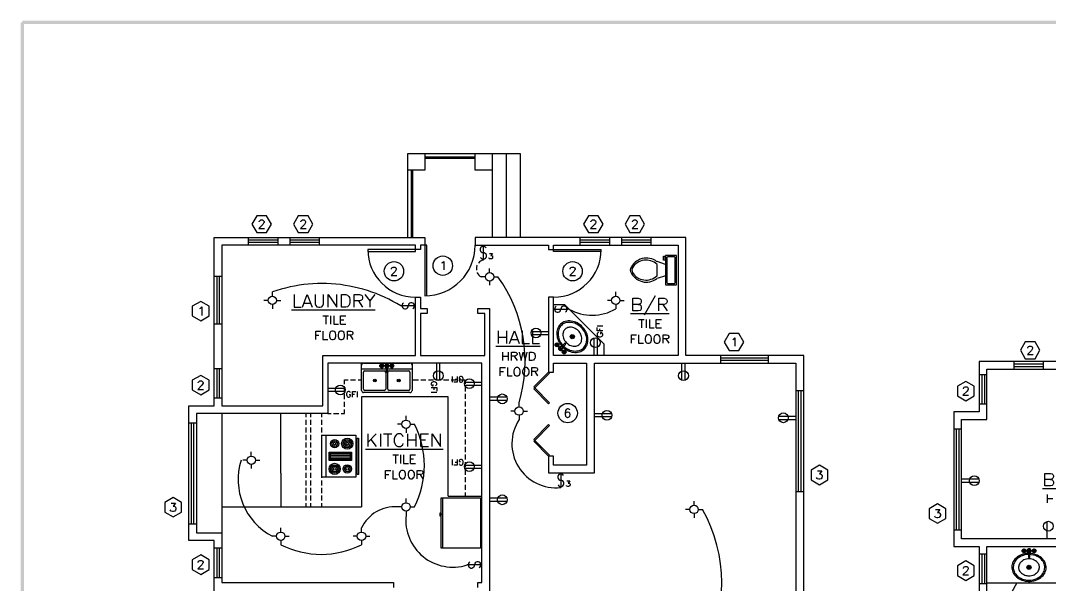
# Paper-space layout 'D-size Plot' of a CAD drawing. Extents: x 0 to 34.1, y 0 to 23.
# Drawn here: x -0.03 to 15.24, y 14.65 to 23.03 of the extents above; entities that cross this region are included whole.
import ezdxf
from ezdxf.xclip import XClip

# ---------------------------------------------------------------- set-up
doc = ezdxf.new("R2010")
doc.units = 0
doc.header["$XCLIPFRAME"] = 0
for name, color, linetype in [('Appliances', 7, 'Continuous'), ('Cabinetry', 7, 'Continuous'), ('DB - Windows', 7, 'Continuous'), ('Deck', 7, 'Continuous'), ('Doors', 7, 'Continuous'), ('Lighting', 7, 'Continuous'), ('Power', 7, 'Continuous'), ('Text', 7, 'Continuous'), ('Walls', 7, 'Continuous')]:
    doc.layers.add(name, color=color, linetype=linetype)

# ---------------------------------------------------------------- blocks, each defined once
blk = doc.blocks.new('Viewport1')
at = {"color": 18, "linetype": 'Continuous', "lineweight": 25, "true_color": 0x000000}
blk.add_line((6.82, 14.676), (6.82, 14.676), dxfattribs=at)
at = {"layer": 'Appliances', "color": 3, "linetype": 'Continuous', "lineweight": 25, "true_color": 0x00ff00}
for p, q in [((9.544, 19.402), (9.419, 19.444)), ((9.419, 19.235), (9.419, 19.402)), ((9.513, 19.464), (9.513, 19.527)), ((9.544, 19.464), (9.513, 19.464)), ((9.565, 19.495), (9.565, 19.141)), ((9.669, 19.516), (9.585, 19.516)), ((9.69, 19.141), (9.69, 19.495)), ((9.544, 19.235), (9.419, 19.194)), ((9.585, 19.12), (9.669, 19.12)), ((8.177, 18.314), (8.148, 18.344)), ((8.148, 18.314), (8.177, 18.344)), ((7.925, 18.214), (7.92, 18.218)), ((7.925, 18.204), (7.92, 18.199)), ((7.928, 18.218), (7.925, 18.222)), ((7.928, 18.2), (7.925, 18.196)), ((7.939, 18.218), (7.943, 18.222)), ((7.939, 18.2), (7.943, 18.196)), ((7.942, 18.214), (7.946, 18.218)), ((7.942, 18.204), (7.946, 18.199)), ((8.045, 18.229), (7.992, 18.175)), ((8.007, 18.161), (8.06, 18.214)), ((8.031, 18.108), (8.027, 18.111)), ((8.031, 18.097), (8.027, 18.093)), ((8.035, 18.111), (8.031, 18.115)), ((8.035, 18.094), (8.031, 18.089)), ((8.045, 18.111), (8.05, 18.115)), ((8.045, 18.094), (8.05, 18.089)), ((8.05, 18.108), (8.053, 18.111)), ((8.05, 18.097), (8.053, 18.093)), ((5.033, 17.531), (5.033, 17.906)), ((5.065, 17.937), (5.752, 17.937)), ((5.323, 17.899), (5.317, 17.899)), ((5.323, 17.893), (5.317, 17.893)), ((5.33, 17.905), (5.33, 17.911)), ((5.33, 17.885), (5.33, 17.88)), ((5.335, 17.905), (5.335, 17.911)), ((5.335, 17.885), (5.335, 17.88)), ((5.343, 17.899), (5.349, 17.899)), ((5.343, 17.893), (5.349, 17.893)), ((5.398, 17.878), (5.398, 17.802)), ((5.419, 17.802), (5.419, 17.878)), ((5.474, 17.899), (5.468, 17.899)), ((5.474, 17.893), (5.468, 17.893)), ((5.481, 17.905), (5.481, 17.911)), ((5.481, 17.885), (5.481, 17.88)), ((5.486, 17.905), (5.486, 17.911)), ((5.486, 17.885), (5.486, 17.88)), ((5.494, 17.899), (5.5, 17.899)), ((5.494, 17.893), (5.5, 17.893)), ((5.784, 17.906), (5.784, 17.531)), ((5.033, 17.854), (5.784, 17.854)), ((5.065, 17.552), (5.065, 17.802)), ((5.085, 17.823), (5.372, 17.823)), ((5.393, 17.802), (5.393, 17.552)), ((5.424, 17.552), (5.424, 17.802)), ((5.445, 17.823), (5.731, 17.823)), ((5.752, 17.802), (5.752, 17.552)), ((5.752, 17.499), (5.065, 17.499)), ((5.372, 17.531), (5.085, 17.531)), ((5.731, 17.531), (5.445, 17.531)), ((4.51, 16.24), (4.51, 16.865)), ((4.947, 16.74), (4.968, 16.74)), ((4.968, 16.699), (4.947, 16.699)), ((4.572, 16.49), (4.572, 16.615)), ((4.864, 16.594), (4.572, 16.594)), ((4.572, 16.574), (4.864, 16.574)), ((4.864, 16.553), (4.572, 16.553)), ((4.572, 16.532), (4.864, 16.532)), ((4.864, 16.511), (4.572, 16.511)), ((4.864, 16.615), (4.864, 16.49)), ((4.968, 16.407), (4.947, 16.407)), ((4.947, 16.365), (4.968, 16.365)), ((6.237, 15.937), (6.237, 15.187)), ((6.237, 15.687), (6.195, 15.687))]:
    blk.add_line(p, q, dxfattribs=at)
for points in [[(9.513, 19.527), (9.534, 19.527), (9.534, 19.485), (9.544, 19.485)], [(9.544, 19.099), (9.71, 19.099), (9.71, 19.537), (9.544, 19.537), (9.544, 19.099)], [(8.057, 18.554), (8.038, 18.548), (8.02, 18.539), (8.004, 18.528), (7.988, 18.514)], [(8.061, 18.534), (8.045, 18.528), (8.028, 18.519), (8.013, 18.509), (7.999, 18.497)], [(8.223, 18.516), (8.197, 18.528), (8.17, 18.536), (8.143, 18.541)], [(8.235, 18.534), (8.214, 18.544), (8.192, 18.551), (8.17, 18.557), (8.147, 18.561)], [(8.3, 18.462), (8.276, 18.483), (8.251, 18.502), (8.225, 18.518)], [(8.314, 18.471), (8.296, 18.489), (8.276, 18.505), (8.255, 18.52), (8.234, 18.533)], [(7.932, 18.359), (7.935, 18.337), (7.939, 18.314), (7.945, 18.292), (7.955, 18.27)], [(7.95, 18.354), (7.955, 18.326), (7.962, 18.299), (7.973, 18.273)], [(8.023, 18.345), (8.025, 18.327), (8.03, 18.309), (8.038, 18.292)], [(8.095, 18.464), (8.08, 18.458), (8.067, 18.449), (8.055, 18.439)], [(8.252, 18.417), (8.237, 18.43), (8.22, 18.443), (8.203, 18.453), (8.186, 18.46), (8.168, 18.465), (8.15, 18.469)], [(8.301, 18.313), (8.299, 18.331), (8.294, 18.349), (8.286, 18.366)], [(8.375, 18.304), (8.37, 18.332), (8.363, 18.359), (8.352, 18.385)], [(8.393, 18.299), (8.39, 18.321), (8.386, 18.344), (8.38, 18.366), (8.37, 18.388)], [(7.954, 18.27), (7.965, 18.248), (7.979, 18.226), (7.994, 18.206), (8.01, 18.187), (8.028, 18.169), (8.048, 18.153), (8.069, 18.138), (8.09, 18.125)], [(7.972, 18.273), (7.987, 18.245), (8.005, 18.219), (8.025, 18.196), (8.049, 18.175), (8.074, 18.156), (8.1, 18.14)], [(8.038, 18.291), (8.047, 18.274), (8.059, 18.257), (8.073, 18.241), (8.088, 18.228), (8.105, 18.215), (8.122, 18.205), (8.139, 18.198), (8.157, 18.193), (8.175, 18.189)], [(8.23, 18.194), (8.245, 18.2), (8.258, 18.209), (8.27, 18.219)], [(8.296, 18.259), (8.3, 18.277), (8.303, 18.295), (8.302, 18.313)], [(8.365, 18.223), (8.37, 18.242), (8.374, 18.263), (8.375, 18.284), (8.375, 18.304)], [(8.38, 18.209), (8.387, 18.231), (8.391, 18.253), (8.394, 18.275), (8.393, 18.298)], [(8.09, 18.124), (8.111, 18.114), (8.133, 18.107), (8.155, 18.101), (8.178, 18.097)], [(8.101, 18.142), (8.127, 18.13), (8.154, 18.122), (8.181, 18.117)], [(8.264, 18.124), (8.28, 18.13), (8.297, 18.139), (8.312, 18.149), (8.326, 18.161)], [(8.267, 18.104), (8.286, 18.11), (8.304, 18.119), (8.32, 18.13), (8.336, 18.144)], [(4.947, 16.24), (4.447, 16.24), (4.447, 16.865), (4.947, 16.865), (4.947, 16.24)], [(4.989, 16.282), (4.968, 16.282), (4.968, 16.824), (4.989, 16.824), (4.989, 16.282)], [(4.885, 16.49), (4.551, 16.49), (4.551, 16.615), (4.885, 16.615), (4.885, 16.49)], [(6.216, 15.937), (6.8, 15.937), (6.8, 15.187), (6.216, 15.187), (6.216, 15.937)], [(6.216, 15.708), (6.195, 15.708), (6.195, 15.666), (6.216, 15.666)]]:
    blk.add_lwpolyline(points, dxfattribs=at)
for centre, radius in [((8.162, 18.329), 0.0308), ((8.162, 18.329), 0.0208), ((7.934, 18.209), 0.0283), ((7.919, 18.224), 0.005), ((7.919, 18.194), 0.005), ((7.934, 18.209), 0.01), ((7.948, 18.224), 0.005), ((7.948, 18.194), 0.005), ((7.987, 18.155), 0.01), ((8.04, 18.102), 0.0283), ((8.025, 18.117), 0.005), ((8.025, 18.088), 0.005), ((8.04, 18.102), 0.01), ((8.055, 18.117), 0.005), ((8.055, 18.088), 0.005), ((5.333, 17.895), 0.0283), ((5.312, 17.895), 0.005), ((5.333, 17.895), 0.01), ((5.333, 17.916), 0.005), ((5.333, 17.874), 0.005), ((5.354, 17.895), 0.005), ((5.409, 17.895), 0.01), ((5.484, 17.895), 0.0283), ((5.463, 17.895), 0.005), ((5.484, 17.895), 0.01), ((5.484, 17.916), 0.005), ((5.484, 17.874), 0.005), ((5.505, 17.895), 0.005), ((5.231, 17.677), 0.0208), ((5.231, 17.677), 0.01), ((5.585, 17.677), 0.0208), ((5.585, 17.677), 0.01), ((4.635, 16.74), 0.0625), ((4.822, 16.74), 0.0833), ((4.822, 16.74), 0.0625), ((4.635, 16.74), 0.0417), ((4.635, 16.74), 0.0208), ((4.822, 16.74), 0.0417), ((4.822, 16.74), 0.0208), ((4.635, 16.365), 0.0833), ((4.635, 16.365), 0.0625), ((4.635, 16.365), 0.0417), ((4.635, 16.365), 0.0208), ((4.822, 16.365), 0.0625), ((4.822, 16.365), 0.0417), ((4.822, 16.365), 0.0208)]:
    blk.add_circle(centre, radius, dxfattribs=at)
for centre, radius, start, end in [((9.261, 19.245), 0.253, 51.4709, 157.9724), ((9.256, 19.231), 0.236, 46.3678, 148.9471), ((9.583, 19.498), 0.0183, 81.8701, 188.1299), ((9.671, 19.498), 0.0183, 351.8756, 98.1299), ((9.106, 19.319), 0.0833, 164.8608, 195.1392), ((9.261, 19.392), 0.253, 202.0276, 308.5291), ((9.13, 19.319), 0.0833, 155.7312, 204.2688), ((9.256, 19.406), 0.236, 211.0529, 313.6322), ((9.583, 19.139), 0.0183, 171.8701, 278.1299), ((9.671, 19.139), 0.0183, 261.8701, 8.1299), ((8.105, 18.389), 0.172, 133.1543, 159.9884), ((8.107, 18.386), 0.155, 134.1925, 161.2518), ((8.118, 18.346), 0.217, 82.4634, 106.3202), ((8.12, 18.344), 0.198, 83.2269, 107.1332), ((8.148, 18.374), 0.217, 159.9939, 183.8507), ((8.148, 18.372), 0.198, 161.2573, 185.1636), ((8.153, 18.357), 0.131, 161.3452, 185.235), ((8.126, 18.366), 0.103, 134.3573, 161.3397), ((8.135, 18.339), 0.131, 83.4906, 107.3749), ((8.117, 18.284), 0.189, 25.7355, 44.3573), ((8.092, 18.26), 0.289, 25.6256, 44.1925), ((8.088, 18.259), 0.31, 24.4226, 43.1543), ((7.934, 18.209), 0.0208, 151.2378, 208.9105), ((7.934, 18.209), 0.0208, 60.238, 119.2072), ((7.934, 18.209), 0.0208, 241.1224, 299.0863), ((7.934, 18.209), 0.0208, 331.441, 29.0808), ((7.987, 18.155), 0.0308, 64.649, 25.3619), ((7.987, 18.155), 0.0208, 75.3442, 14.7546), ((8.053, 18.222), 0.01, 315, 135), ((8.19, 18.319), 0.131, 263.4906, 287.3749), ((8.199, 18.292), 0.103, 314.3573, 341.3397), ((8.218, 18.272), 0.155, 314.1925, 341.2518), ((8.219, 18.269), 0.172, 313.1543, 339.9884), ((8.04, 18.102), 0.0208, 151.4465, 209.0863), ((8.04, 18.102), 0.0208, 61.1224, 119.0863), ((8.04, 18.102), 0.0208, 240.238, 299.2072), ((8.04, 18.102), 0.0208, 331.2323, 28.905), ((8.206, 18.312), 0.217, 262.4634, 286.3202), ((8.205, 18.314), 0.198, 263.2269, 287.1332), ((5.065, 17.906), 0.0308, 90, 180), ((5.333, 17.895), 0.0208, 105.238, 164.2072), ((5.333, 17.895), 0.0208, 196.2323, 253.905), ((5.333, 17.895), 0.0208, 16.4465, 74.0863), ((5.333, 17.895), 0.0208, 286.1224, 344.0863), ((5.409, 17.895), 0.0308, 289.649, 250.3619), ((5.409, 17.895), 0.0208, 300.3442, 239.7546), ((5.484, 17.895), 0.0208, 106.1224, 164.0863), ((5.484, 17.895), 0.0208, 196.441, 254.0808), ((5.484, 17.895), 0.0208, 16.2378, 73.9105), ((5.484, 17.895), 0.0208, 285.238, 344.2072), ((5.752, 17.906), 0.0308, 0.0055, 90), ((5.085, 17.802), 0.0208, 90, 180), ((5.372, 17.802), 0.0208, 0.0055, 90), ((5.409, 17.802), 0.01, 180, 0), ((5.445, 17.802), 0.0208, 90, 180), ((5.731, 17.802), 0.0208, 0.0055, 90), ((5.065, 17.531), 0.0308, 180, 270), ((5.085, 17.552), 0.0208, 180, 270), ((5.372, 17.552), 0.0208, 270, 0), ((5.445, 17.552), 0.0208, 180, 270), ((5.731, 17.552), 0.0208, 270, 0), ((5.752, 17.531), 0.0308, 270, 0)]:
    blk.add_arc(centre, radius, start, end, dxfattribs=at)
at = {"layer": 'Cabinetry', "color": 93, "linetype": 'Continuous', "lineweight": 25, "true_color": 0x5cb85c}
for p, q in [((5.033, 17.887), (5.033, 17.937)), ((5.784, 17.937), (5.784, 17.887)), ((5.033, 17.774), (5.033, 17.849)), ((5.784, 17.849), (5.784, 17.774)), ((4.783, 17.512), (4.783, 17.587)), ((4.87, 17.687), (4.945, 17.687)), ((5.915, 17.687), (5.99, 17.687)), ((6.027, 17.687), (6.102, 17.687)), ((6.14, 17.687), (6.215, 17.687)), ((6.252, 17.687), (6.327, 17.687)), ((6.365, 17.687), (6.44, 17.687)), ((6.57, 17.591), (6.57, 17.516)), ((4.783, 17.399), (4.783, 17.474)), ((6.57, 17.479), (6.57, 17.404)), ((4.783, 17.287), (4.783, 17.362)), ((6.57, 17.366), (6.57, 17.291)), ((2.96, 17.187), (2.96, 15.416)), ((3.835, 16.301), (3.835, 17.187)), ((4.21, 17.132), (4.21, 17.187)), ((4.283, 17.132), (4.283, 17.187)), ((4.447, 17.132), (4.447, 17.187)), ((4.533, 17.187), (4.583, 17.187)), ((4.62, 17.187), (4.695, 17.187)), ((6.57, 17.254), (6.57, 17.179)), ((6.57, 17.141), (6.57, 17.066)), ((4.21, 17.019), (4.21, 17.094)), ((4.21, 16.907), (4.21, 16.982)), ((4.283, 17.019), (4.283, 17.094)), ((4.283, 16.907), (4.283, 16.982)), ((4.447, 17.019), (4.447, 17.094)), ((4.447, 16.907), (4.447, 16.982)), ((6.57, 17.029), (6.57, 16.954)), ((4.21, 16.794), (4.21, 16.869)), ((4.283, 16.794), (4.283, 16.869)), ((4.447, 16.794), (4.447, 16.869)), ((6.57, 16.916), (6.57, 16.841)), ((6.57, 16.804), (6.57, 16.729)), ((4.21, 16.682), (4.21, 16.757)), ((4.21, 16.569), (4.21, 16.644)), ((4.283, 16.682), (4.283, 16.757)), ((4.283, 16.569), (4.283, 16.644)), ((4.447, 16.682), (4.447, 16.757)), ((4.447, 16.569), (4.447, 16.644)), ((6.57, 16.691), (6.57, 16.616)), ((4.21, 16.457), (4.21, 16.532)), ((4.283, 16.457), (4.283, 16.532)), ((4.447, 16.457), (4.447, 16.532)), ((6.57, 16.579), (6.57, 16.504)), ((4.21, 16.344), (4.21, 16.419)), ((4.283, 16.344), (4.283, 16.419)), ((4.447, 16.344), (4.447, 16.419)), ((6.57, 16.466), (6.57, 16.391)), ((6.57, 16.354), (6.57, 16.279)), ((3.835, 16.301), (3.835, 15.801)), ((4.21, 16.232), (4.21, 16.307)), ((4.21, 16.119), (4.21, 16.194)), ((4.283, 16.232), (4.283, 16.307)), ((4.283, 16.119), (4.283, 16.194)), ((4.447, 16.232), (4.447, 16.307)), ((4.447, 16.119), (4.447, 16.194)), ((6.57, 16.241), (6.57, 16.166)), ((4.21, 16.007), (4.21, 16.082)), ((4.283, 16.007), (4.283, 16.082)), ((4.447, 16.007), (4.447, 16.082)), ((6.32, 15.958), (6.32, 16.145)), ((6.57, 16.129), (6.57, 16.054)), ((4.21, 15.894), (4.21, 15.969)), ((4.283, 15.894), (4.283, 15.969)), ((4.447, 15.894), (4.447, 15.969)), ((6.32, 15.958), (6.82, 15.958)), ((6.57, 16.016), (6.57, 15.958)), ((4.21, 15.801), (4.21, 15.857)), ((4.21, 15.801), (4.283, 15.801)), ((4.283, 15.801), (4.283, 15.857)), ((4.283, 15.801), (5.033, 15.801)), ((4.447, 15.801), (4.447, 15.857))]:
    blk.add_line(p, q, dxfattribs=at)
for points in [[(8.633, 18.051), (8.633, 18.218), (8.05, 18.801), (7.883, 18.801)], [(4.983, 17.687), (5.033, 17.687), (5.033, 17.737)], [(5.784, 17.737), (5.784, 17.687), (5.877, 17.687)], [(4.783, 17.624), (4.783, 17.687), (4.833, 17.687)], [(6.477, 17.687), (6.57, 17.687), (6.57, 17.629)], [(6.32, 15.958), (6.32, 17.437), (5.033, 17.437), (5.033, 15.801)], [(4.733, 17.187), (4.783, 17.187), (4.783, 17.249)], [(2.96, 15.801), (3.835, 15.801), (4.21, 15.801)]]:
    blk.add_lwpolyline(points, dxfattribs=at)
at = {"layer": 'DB - Windows', "color": 5, "linetype": 'Continuous', "lineweight": 25, "true_color": 0x0000ff}
for p, q in [((3.358, 19.687), (3.358, 19.801)), ((3.795, 19.762), (3.358, 19.762)), ((3.795, 19.726), (3.358, 19.726)), ((3.795, 19.687), (3.795, 19.801)), ((3.974, 19.687), (3.974, 19.801)), ((4.411, 19.762), (3.974, 19.762)), ((4.411, 19.726), (3.974, 19.726)), ((4.411, 19.687), (4.411, 19.801)), ((8.28, 19.687), (8.28, 19.801)), ((8.718, 19.762), (8.28, 19.762)), ((8.718, 19.726), (8.28, 19.726)), ((8.718, 19.687), (8.718, 19.801)), ((8.896, 19.687), (8.896, 19.801)), ((9.334, 19.762), (8.896, 19.762)), ((9.334, 19.726), (8.896, 19.726)), ((9.334, 19.687), (9.334, 19.801)), ((2.96, 19.224), (2.845, 19.224)), ((2.885, 19.224), (2.885, 18.515)), ((2.921, 19.224), (2.921, 18.515)), ((2.96, 18.515), (2.845, 18.515)), ((10.367, 17.937), (10.367, 18.051)), ((11.075, 17.937), (11.075, 18.051)), ((11.075, 18.012), (10.367, 18.012)), ((11.075, 17.976), (10.367, 17.976)), ((2.96, 17.854), (2.845, 17.854)), ((2.885, 17.854), (2.885, 17.416)), ((2.921, 17.854), (2.921, 17.416)), ((2.96, 17.416), (2.845, 17.416)), ((11.481, 17.532), (11.596, 17.532)), ((11.52, 16.032), (11.52, 17.532)), ((11.557, 16.032), (11.557, 17.532)), ((2.47, 17.051), (2.585, 17.051)), ((2.51, 15.551), (2.51, 17.051)), ((2.546, 15.551), (2.546, 17.051)), ((11.481, 16.032), (11.596, 16.032)), ((2.47, 15.551), (2.585, 15.551)), ((2.96, 15.187), (2.845, 15.187)), ((2.885, 15.187), (2.885, 14.749)), ((2.921, 15.187), (2.921, 14.749)), ((2.96, 14.749), (2.845, 14.749))]:
    blk.add_line(p, q, dxfattribs=at)
for points in [[(3.624, 19.875), (3.696, 20), (3.624, 20.125), (3.48, 20.125), (3.407, 20), (3.48, 19.875), (3.624, 19.875)], [(4.24, 19.875), (4.312, 20), (4.24, 20.125), (4.095, 20.125), (4.024, 20), (4.095, 19.875), (4.24, 19.875)], [(8.546, 19.875), (8.619, 20), (8.546, 20.125), (8.402, 20.125), (8.33, 20), (8.402, 19.875), (8.546, 19.875)], [(9.162, 19.875), (9.235, 20), (9.162, 20.125), (9.018, 20.125), (8.946, 20), (9.018, 19.875), (9.162, 19.875)], [(2.772, 18.781), (2.647, 18.853), (2.522, 18.781), (2.522, 18.637), (2.647, 18.564), (2.772, 18.637), (2.772, 18.781)], [(10.633, 18.125), (10.705, 18.25), (10.633, 18.375), (10.489, 18.375), (10.416, 18.25), (10.489, 18.125), (10.633, 18.125)], [(2.772, 17.682), (2.647, 17.754), (2.522, 17.682), (2.522, 17.538), (2.647, 17.465), (2.772, 17.538), (2.772, 17.682)], [(11.705, 16.204), (11.83, 16.131), (11.955, 16.204), (11.955, 16.348), (11.83, 16.42), (11.705, 16.348), (11.705, 16.204)], [(2.113, 15.723), (2.238, 15.651), (2.363, 15.723), (2.363, 15.867), (2.238, 15.939), (2.113, 15.867), (2.113, 15.723)], [(2.772, 15.015), (2.647, 15.088), (2.522, 15.015), (2.522, 14.871), (2.647, 14.799), (2.772, 14.871), (2.772, 15.015)]]:
    blk.add_lwpolyline(points, dxfattribs=at)
at = {"layer": 'DB - Windows', "color": 18, "linetype": 'Continuous', "lineweight": 25, "true_color": 0x000000}
for points in [[(3.516, 20.033), (3.516, 20.039), (3.522, 20.051), (3.528, 20.057), (3.54, 20.063), (3.564, 20.063), (3.575, 20.057), (3.581, 20.051), (3.587, 20.039), (3.587, 20.027), (3.581, 20.015), (3.57, 19.997), (3.51, 19.938), (3.593, 19.938)], [(4.132, 20.033), (4.132, 20.039), (4.138, 20.051), (4.144, 20.057), (4.156, 20.063), (4.18, 20.063), (4.192, 20.057), (4.198, 20.051), (4.204, 20.039), (4.204, 20.027), (4.198, 20.015), (4.185, 19.997), (4.126, 19.938), (4.21, 19.938)], [(8.438, 20.033), (8.438, 20.039), (8.445, 20.051), (8.45, 20.057), (8.462, 20.063), (8.486, 20.063), (8.498, 20.057), (8.504, 20.051), (8.51, 20.039), (8.51, 20.027), (8.504, 20.015), (8.492, 19.997), (8.432, 19.938), (8.515, 19.938)], [(9.055, 20.033), (9.055, 20.039), (9.06, 20.051), (9.066, 20.057), (9.079, 20.063), (9.102, 20.063), (9.114, 20.057), (9.12, 20.051), (9.126, 20.039), (9.126, 20.027), (9.12, 20.015), (9.108, 19.997), (9.049, 19.938), (9.132, 19.938)], [(2.632, 18.748), (2.644, 18.754), (2.662, 18.771), (2.662, 18.646)], [(10.546, 18.289), (10.558, 18.295), (10.575, 18.313), (10.575, 18.188)], [(2.611, 17.643), (2.611, 17.649), (2.617, 17.66), (2.623, 17.666), (2.635, 17.672), (2.659, 17.672), (2.67, 17.666), (2.676, 17.66), (2.683, 17.649), (2.683, 17.637), (2.676, 17.624), (2.665, 17.607), (2.605, 17.547), (2.689, 17.547)], [(11.8, 16.338), (11.865, 16.338), (11.83, 16.29), (11.847, 16.29), (11.86, 16.284), (11.865, 16.279), (11.871, 16.261), (11.871, 16.249), (11.865, 16.231), (11.853, 16.219), (11.835, 16.213), (11.818, 16.213), (11.8, 16.219), (11.794, 16.225), (11.788, 16.237)], [(2.208, 15.858), (2.274, 15.858), (2.238, 15.81), (2.256, 15.81), (2.268, 15.804), (2.274, 15.798), (2.28, 15.78), (2.28, 15.769), (2.274, 15.75), (2.262, 15.739), (2.244, 15.733), (2.226, 15.733), (2.208, 15.739), (2.202, 15.744), (2.196, 15.756)], [(2.611, 14.976), (2.611, 14.982), (2.617, 14.994), (2.623, 14.999), (2.635, 15.005), (2.659, 15.005), (2.67, 14.999), (2.676, 14.994), (2.683, 14.982), (2.683, 14.97), (2.676, 14.958), (2.665, 14.94), (2.605, 14.88), (2.689, 14.88)]]:
    blk.add_lwpolyline(points, dxfattribs=at)
at = {"layer": 'Deck', "color": 4, "linetype": 'Continuous', "lineweight": 25, "true_color": 0x00ffff}
for p, q in [((5.721, 19.801), (5.721, 21.051)), ((5.721, 21.051), (7.388, 21.051)), ((5.971, 20.999), (6.721, 20.999)), ((5.971, 20.979), (6.721, 20.979)), ((6.971, 21.051), (6.971, 19.801)), ((7.18, 21.051), (7.18, 19.801)), ((7.388, 21.051), (7.388, 19.801)), ((5.773, 19.801), (5.773, 20.801)), ((5.794, 19.801), (5.794, 20.801))]:
    blk.add_line(p, q, dxfattribs=at)
for points in [[(5.721, 21.051), (5.971, 21.051), (5.971, 20.801), (5.721, 20.801), (5.721, 21.051)], [(6.721, 21.051), (6.971, 21.051), (6.971, 20.801), (6.721, 20.801), (6.721, 21.051)]]:
    blk.add_lwpolyline(points, dxfattribs=at)
at = {"layer": 'Doors', "color": 163, "linetype": 'Continuous', "lineweight": 25, "true_color": 0x5c8ab8}
for points in [[(5.128, 19.593), (5.835, 19.593), (5.835, 19.624), (5.127, 19.624)], [(6.002, 18.938), (6.002, 19.687), (5.971, 19.687), (5.971, 18.937)], [(8.59, 19.593), (7.883, 19.593), (7.883, 19.624), (8.591, 19.624)], [(7.825, 17.789), (7.604, 17.569), (7.589, 17.583), (7.81, 17.804), (7.825, 17.789)], [(7.825, 17.347), (7.81, 17.333), (7.589, 17.554), (7.604, 17.569), (7.825, 17.347)], [(7.825, 17.01), (7.604, 16.789), (7.589, 16.804), (7.81, 17.025), (7.825, 17.01)], [(7.825, 16.569), (7.81, 16.554), (7.589, 16.775), (7.604, 16.789), (7.825, 16.569)]]:
    blk.add_lwpolyline(points, dxfattribs=at)
at = {"layer": 'Doors', "color": 18, "linetype": 'Continuous', "lineweight": 25, "true_color": 0x000000}
for points in [[(6.225, 19.424), (6.237, 19.429), (6.255, 19.447), (6.255, 19.322)], [(5.479, 19.334), (5.479, 19.339), (5.485, 19.351), (5.49, 19.358), (5.503, 19.364), (5.526, 19.364), (5.538, 19.358), (5.545, 19.351), (5.55, 19.339), (5.55, 19.328), (5.545, 19.316), (5.532, 19.298), (5.473, 19.239), (5.556, 19.239)], [(8.13, 19.334), (8.13, 19.339), (8.136, 19.351), (8.142, 19.358), (8.155, 19.364), (8.178, 19.364), (8.19, 19.358), (8.196, 19.351), (8.202, 19.339), (8.202, 19.328), (8.196, 19.316), (8.184, 19.298), (8.125, 19.239), (8.208, 19.239)], [(8.126, 17.239), (8.12, 17.25), (8.102, 17.256), (8.09, 17.256), (8.072, 17.25), (8.06, 17.233), (8.055, 17.203), (8.055, 17.173), (8.06, 17.149), (8.072, 17.138), (8.09, 17.131), (8.096, 17.131), (8.114, 17.138), (8.126, 17.149), (8.132, 17.167), (8.132, 17.173), (8.126, 17.191), (8.114, 17.203), (8.096, 17.209), (8.09, 17.209), (8.072, 17.203), (8.06, 17.191), (8.055, 17.173)]]:
    blk.add_lwpolyline(points, dxfattribs=at)
at = {"layer": 'Doors', "color": 163, "linetype": 'Continuous', "lineweight": 25, "true_color": 0x5c8ab8}
for centre in [(5.515, 19.301), (6.24, 19.384), (8.166, 19.301), (8.093, 17.194)]:
    blk.add_circle(centre, 0.144, dxfattribs=at)
for centre, radius, start, end in [((5.835, 19.624), 0.708, 180, 270), ((5.971, 19.687), 0.75, 270, 0), ((7.883, 19.624), 0.708, 270, 0)]:
    blk.add_arc(centre, radius, start, end, dxfattribs=at)
at = {"layer": 'Lighting', "color": 30, "linetype": 'Continuous', "lineweight": 25, "true_color": 0xff7f00}
for p, q in [((6.841, 19.687), (6.841, 19.468)), ((6.935, 19.28), (6.935, 19.343)), ((6.872, 19.218), (6.81, 19.218)), ((6.935, 19.155), (6.935, 19.093)), ((6.997, 19.218), (7.06, 19.218)), ((3.71, 18.932), (3.71, 18.994)), ((8.807, 18.932), (8.807, 18.994)), ((3.648, 18.869), (3.585, 18.869)), ((3.71, 18.807), (3.71, 18.744)), ((3.773, 18.869), (3.835, 18.869)), ((5.835, 18.787), (5.617, 18.787)), ((8.745, 18.869), (8.682, 18.869)), ((8.807, 18.807), (8.807, 18.744)), ((8.87, 18.869), (8.932, 18.869)), ((7.883, 18.739), (8.101, 18.739)), ((7.372, 17.286), (7.372, 17.349)), ((5.694, 17.09), (5.694, 17.153)), ((7.31, 17.224), (7.247, 17.224)), ((7.372, 17.161), (7.372, 17.099)), ((7.435, 17.224), (7.497, 17.224)), ((5.631, 17.028), (5.569, 17.028)), ((5.694, 16.965), (5.694, 16.903)), ((5.756, 17.028), (5.819, 17.028)), ((3.335, 16.494), (3.273, 16.494)), ((3.398, 16.557), (3.398, 16.619)), ((3.46, 16.494), (3.523, 16.494)), ((3.398, 16.432), (3.398, 16.369)), ((7.991, 16.307), (7.991, 16.088)), ((5.694, 15.864), (5.694, 15.926)), ((9.969, 15.825), (9.969, 15.888)), ((5.631, 15.801), (5.569, 15.801)), ((5.694, 15.739), (5.694, 15.676)), ((5.756, 15.801), (5.819, 15.801)), ((9.906, 15.763), (9.844, 15.763)), ((10.031, 15.763), (10.094, 15.763)), ((9.969, 15.7), (9.969, 15.638)), ((3.835, 15.426), (3.835, 15.489)), ((5.033, 15.426), (5.033, 15.489)), ((3.773, 15.364), (3.71, 15.364)), ((3.835, 15.301), (3.835, 15.239)), ((3.898, 15.364), (3.96, 15.364)), ((4.97, 15.364), (4.908, 15.364)), ((5.033, 15.301), (5.033, 15.239)), ((5.095, 15.364), (5.158, 15.364)), ((6.82, 14.939), (6.601, 14.939))]:
    blk.add_line(p, q, dxfattribs=at)
for points in [[(6.931, 19.567), (6.975, 19.567), (6.951, 19.535), (6.963, 19.535), (6.971, 19.531), (6.975, 19.528), (6.979, 19.515), (6.979, 19.508), (6.975, 19.496), (6.967, 19.488), (6.955, 19.484), (6.943, 19.484), (6.931, 19.488), (6.927, 19.492), (6.924, 19.499)], [(6.841, 19.468), (6.82, 19.461), (6.801, 19.451), (6.784, 19.439), (6.769, 19.423), (6.768, 19.422)], [(6.749, 19.39), (6.746, 19.385), (6.74, 19.364), (6.738, 19.343), (6.739, 19.321), (6.74, 19.317)], [(6.75, 19.281), (6.75, 19.279), (6.761, 19.261), (6.775, 19.244), (6.791, 19.229), (6.81, 19.218)], [(5.616, 18.787), (5.558, 18.822), (5.498, 18.854), (5.437, 18.886), (5.375, 18.915), (5.313, 18.943), (5.25, 18.969), (5.185, 18.993), (5.12, 19.014), (5.055, 19.034), (4.99, 19.051), (4.923, 19.067), (4.855, 19.08), (4.789, 19.092), (4.72, 19.102), (4.653, 19.109), (4.585, 19.114), (4.516, 19.118), (4.448, 19.119), (4.38, 19.118), (4.311, 19.114), (4.243, 19.109), (4.175, 19.102), (4.108, 19.093), (4.04, 19.081), (3.973, 19.068), (3.907, 19.052), (3.84, 19.034), (3.775, 19.015), (3.71, 18.994)], [(8.081, 16.187), (8.125, 16.187), (8.101, 16.155), (8.113, 16.155), (8.121, 16.151), (8.125, 16.147), (8.129, 16.135), (8.129, 16.128), (8.125, 16.115), (8.117, 16.108), (8.105, 16.104), (8.094, 16.104), (8.081, 16.108), (8.078, 16.112), (8.074, 16.119)]]:
    blk.add_lwpolyline(points, dxfattribs=at)
for centre in [(6.935, 19.218), (3.71, 18.869), (8.807, 18.869), (7.372, 17.224), (5.694, 17.028), (3.398, 16.494), (5.694, 15.801), (9.969, 15.763), (3.835, 15.364), (5.033, 15.364)]:
    blk.add_circle(centre, 0.0625, dxfattribs=at)
for centre, radius, start, end in [((6.841, 19.624), 0.0467, 30.0037, 270), ((6.841, 19.53), 0.0467, 209.9982, 90), ((5.317, 17.966), 2.145, 343.2733, 35.7056), ((5.68, 18.787), 0.0467, 119.9982, 0), ((5.773, 18.787), 0.0467, 300.0037, 180), ((8.039, 18.739), 0.0467, 299.9982, 180), ((7.945, 18.739), 0.0467, 120.0037, 0), ((8.455, 19.345), 0.697, 240.5017, 300.3607), ((4.62, 16.414), 1.346, 332.8912, 27.1088), ((7.92, 16.739), 0.655, 146.7993, 276.1743), ((4.154, 16.207), 0.952, 162.4493, 242.265), ((7.991, 16.244), 0.0467, 30.0037, 270), ((7.991, 16.15), 0.0467, 209.9982, 90), ((5.529, 15.254), 0.548, 85.8417, 154.6875), ((8.183, 14.676), 2.198, 330.3644, 29.6356), ((6.389, 15.604), 0.698, 174.1003, 287.6825), ((4.435, 16.424), 1.328, 243.1824, 296.8176), ((6.664, 14.939), 0.0467, 119.9982, 0), ((6.758, 14.939), 0.0467, 300.0037, 180)]:
    blk.add_arc(centre, radius, start, end, dxfattribs=at)
at = {"layer": 'Power', "color": 6, "linetype": 'Continuous', "lineweight": 25, "true_color": 0xff00ff}
for p, q in [((8.53, 18.488), (8.613, 18.488)), ((7.553, 18.407), (7.81, 18.407)), ((7.553, 18.36), (7.81, 18.36)), ((8.569, 18.416), (8.569, 18.448)), ((8.482, 18.308), (8.482, 18.051)), ((8.53, 18.308), (8.53, 18.051)), ((6.149, 17.68), (6.149, 17.937)), ((6.195, 17.68), (6.195, 17.937)), ((9.789, 17.68), (9.789, 17.937)), ((9.836, 17.68), (9.836, 17.937)), ((6.384, 17.656), (6.384, 17.739)), ((4.79, 17.562), (4.533, 17.562)), ((6.109, 17.572), (6.109, 17.54)), ((6.455, 17.695), (6.424, 17.695)), ((6.564, 17.656), (6.82, 17.656)), ((6.564, 17.609), (6.82, 17.609)), ((4.79, 17.515), (4.533, 17.515)), ((4.898, 17.475), (4.93, 17.475)), ((4.97, 17.515), (4.97, 17.432)), ((6.149, 17.501), (6.065, 17.501)), ((7.191, 17.429), (6.935, 17.429)), ((7.191, 17.383), (6.935, 17.383)), ((8.745, 17.184), (8.489, 17.184)), ((8.745, 17.138), (8.489, 17.138)), ((11.225, 17.148), (11.481, 17.148)), ((11.225, 17.101), (11.481, 17.101)), ((6.384, 16.422), (6.384, 16.505)), ((6.455, 16.461), (6.424, 16.461)), ((6.564, 16.422), (6.82, 16.422)), ((6.564, 16.375), (6.82, 16.375)), ((7.191, 15.929), (6.935, 15.929)), ((7.191, 15.883), (6.935, 15.883))]:
    blk.add_line(p, q, dxfattribs=at)
for points in [[(8.613, 18.416), (8.53, 18.416), (8.53, 18.468)], [(8.549, 18.389), (8.541, 18.384), (8.533, 18.376), (8.53, 18.369), (8.53, 18.353), (8.533, 18.344), (8.541, 18.337), (8.549, 18.333), (8.561, 18.329), (8.58, 18.329), (8.593, 18.333), (8.6, 18.337), (8.609, 18.344), (8.613, 18.353), (8.613, 18.369), (8.609, 18.376), (8.6, 18.384), (8.593, 18.389), (8.58, 18.389), (8.58, 18.369)], [(6.455, 17.739), (6.455, 17.656), (6.404, 17.656)], [(6.483, 17.676), (6.487, 17.668), (6.495, 17.66), (6.503, 17.656), (6.519, 17.656), (6.527, 17.66), (6.535, 17.668), (6.539, 17.676), (6.543, 17.688), (6.543, 17.708), (6.539, 17.719), (6.535, 17.727), (6.527, 17.735), (6.519, 17.739), (6.503, 17.739), (6.495, 17.735), (6.487, 17.727), (6.483, 17.719), (6.483, 17.708), (6.503, 17.708)], [(6.129, 17.6), (6.137, 17.604), (6.145, 17.612), (6.149, 17.619), (6.149, 17.635), (6.145, 17.644), (6.137, 17.651), (6.129, 17.655), (6.117, 17.659), (6.097, 17.659), (6.085, 17.655), (6.077, 17.651), (6.07, 17.644), (6.065, 17.635), (6.065, 17.619), (6.07, 17.612), (6.077, 17.604), (6.085, 17.6), (6.097, 17.6), (6.097, 17.619)], [(6.065, 17.572), (6.149, 17.572), (6.149, 17.52)], [(4.87, 17.495), (4.866, 17.503), (4.858, 17.511), (4.85, 17.515), (4.835, 17.515), (4.826, 17.511), (4.819, 17.503), (4.815, 17.495), (4.81, 17.484), (4.81, 17.464), (4.815, 17.451), (4.819, 17.444), (4.826, 17.435), (4.835, 17.432), (4.85, 17.432), (4.858, 17.435), (4.866, 17.444), (4.87, 17.451), (4.87, 17.464), (4.85, 17.464)], [(4.898, 17.432), (4.898, 17.515), (4.95, 17.515)], [(6.455, 16.505), (6.455, 16.422), (6.404, 16.422)], [(6.483, 16.442), (6.487, 16.434), (6.495, 16.426), (6.503, 16.422), (6.519, 16.422), (6.527, 16.426), (6.535, 16.434), (6.539, 16.442), (6.543, 16.454), (6.543, 16.474), (6.539, 16.485), (6.535, 16.494), (6.527, 16.501), (6.519, 16.505), (6.503, 16.505), (6.495, 16.501), (6.487, 16.494), (6.483, 16.485), (6.483, 16.474), (6.503, 16.474)]]:
    blk.add_lwpolyline(points, dxfattribs=at)
for centre in [(7.622, 18.384), (8.505, 18.239), (6.172, 17.749), (9.812, 17.749), (4.72, 17.539), (6.633, 17.633), (7.122, 17.406), (8.676, 17.161), (11.294, 17.124), (6.633, 16.399), (7.122, 15.906)]:
    blk.add_circle(centre, 0.0725, dxfattribs=at)
at = {"layer": 'Text', "color": 18, "linetype": 'Continuous', "lineweight": 25, "true_color": 0x000000}
for p, q in [((5.229, 18.954), (5.157, 18.864)), ((9.391, 18.934), (9.23, 18.649)), ((4.184, 18.829), (4.273, 18.829)), ((4.987, 18.864), (5.05, 18.766)), ((9.507, 18.809), (9.57, 18.711)), ((3.996, 18.729), (5.237, 18.729)), ((4.46, 18.641), (4.544, 18.641)), ((4.502, 18.641), (4.502, 18.516)), ((4.574, 18.641), (4.574, 18.516)), ((9.025, 18.674), (9.597, 18.674)), ((4.723, 18.581), (4.77, 18.581)), ((4.723, 18.516), (4.8, 18.516)), ((9.145, 18.586), (9.229, 18.586)), ((9.187, 18.586), (9.187, 18.461)), ((9.259, 18.586), (9.259, 18.461)), ((9.408, 18.527), (9.455, 18.527)), ((4.354, 18.352), (4.401, 18.352)), ((4.865, 18.352), (4.907, 18.287)), ((7.06, 18.414), (7.06, 18.226)), ((7.06, 18.324), (7.185, 18.324)), ((7.185, 18.414), (7.185, 18.226)), ((9.408, 18.461), (9.485, 18.461)), ((7.025, 18.189), (7.685, 18.189)), ((7.257, 18.289), (7.346, 18.289)), ((9.039, 18.298), (9.086, 18.298)), ((9.55, 18.298), (9.592, 18.232)), ((7.128, 18.101), (7.128, 17.976)), ((7.128, 18.042), (7.211, 18.042)), ((7.211, 18.101), (7.211, 17.976)), ((7.3, 18.042), (7.342, 17.976)), ((7.092, 17.813), (7.14, 17.813)), ((7.604, 17.813), (7.645, 17.747)), ((5.127, 16.884), (5.127, 16.697)), ((5.252, 16.884), (5.127, 16.759)), ((5.172, 16.804), (5.252, 16.697)), ((5.315, 16.884), (5.315, 16.697)), ((5.36, 16.884), (5.485, 16.884)), ((5.422, 16.884), (5.422, 16.697)), ((5.716, 16.884), (5.716, 16.697)), ((5.841, 16.884), (5.841, 16.697)), ((5.091, 16.659), (6.243, 16.659)), ((5.716, 16.795), (5.841, 16.795)), ((5.913, 16.795), (5.985, 16.795)), ((5.913, 16.697), (6.029, 16.697)), ((5.498, 16.572), (5.581, 16.572)), ((5.54, 16.572), (5.54, 16.447)), ((5.61, 16.572), (5.61, 16.447)), ((5.76, 16.513), (5.807, 16.513)), ((5.76, 16.447), (5.837, 16.447)), ((5.39, 16.284), (5.438, 16.284)), ((5.902, 16.284), (5.944, 16.218))]:
    blk.add_line(p, q, dxfattribs=at)
for points in [[(4.032, 18.954), (4.032, 18.766), (4.139, 18.766)], [(4.157, 18.766), (4.229, 18.954), (4.3, 18.766)], [(4.345, 18.954), (4.345, 18.819), (4.354, 18.793), (4.371, 18.774), (4.398, 18.766), (4.416, 18.766), (4.443, 18.774), (4.46, 18.793), (4.47, 18.819), (4.47, 18.954)], [(4.541, 18.766), (4.541, 18.954), (4.666, 18.766), (4.666, 18.954)], [(4.737, 18.766), (4.737, 18.954), (4.8, 18.954), (4.827, 18.944), (4.845, 18.926), (4.854, 18.909), (4.862, 18.882), (4.862, 18.837), (4.854, 18.81), (4.845, 18.793), (4.827, 18.774), (4.8, 18.766), (4.737, 18.766)], [(4.925, 18.766), (4.925, 18.954), (5.005, 18.954), (5.032, 18.944), (5.041, 18.935), (5.05, 18.918), (5.05, 18.899), (5.041, 18.882), (5.032, 18.873), (5.005, 18.864), (4.925, 18.864)], [(5.085, 18.954), (5.157, 18.864), (5.157, 18.766)], [(9.141, 18.809), (9.168, 18.8), (9.177, 18.792), (9.186, 18.774), (9.186, 18.747), (9.177, 18.729), (9.168, 18.72), (9.141, 18.711), (9.061, 18.711), (9.061, 18.899), (9.141, 18.899), (9.168, 18.89), (9.177, 18.881), (9.186, 18.863), (9.186, 18.845), (9.177, 18.828), (9.168, 18.819), (9.141, 18.809), (9.061, 18.809)], [(9.445, 18.711), (9.445, 18.899), (9.525, 18.899), (9.552, 18.89), (9.561, 18.881), (9.57, 18.863), (9.57, 18.845), (9.561, 18.828), (9.552, 18.819), (9.525, 18.809), (9.445, 18.809)], [(4.621, 18.641), (4.621, 18.516), (4.693, 18.516)], [(4.723, 18.516), (4.723, 18.641), (4.8, 18.641)], [(9.306, 18.586), (9.306, 18.461), (9.378, 18.461)], [(9.408, 18.461), (9.408, 18.586), (9.485, 18.586)], [(4.354, 18.287), (4.354, 18.412), (4.43, 18.412)], [(4.46, 18.412), (4.46, 18.287), (4.532, 18.287)], [(4.591, 18.412), (4.58, 18.405), (4.568, 18.394), (4.562, 18.382), (4.556, 18.364), (4.556, 18.334), (4.562, 18.316), (4.568, 18.304), (4.58, 18.293), (4.591, 18.287), (4.615, 18.287), (4.627, 18.293), (4.64, 18.304), (4.645, 18.316), (4.651, 18.334), (4.651, 18.364), (4.645, 18.382), (4.64, 18.394), (4.627, 18.405), (4.615, 18.412), (4.591, 18.412)], [(4.723, 18.412), (4.71, 18.405), (4.699, 18.394), (4.693, 18.382), (4.687, 18.364), (4.687, 18.334), (4.693, 18.316), (4.699, 18.304), (4.71, 18.293), (4.723, 18.287), (4.746, 18.287), (4.758, 18.293), (4.77, 18.304), (4.776, 18.316), (4.782, 18.334), (4.782, 18.364), (4.776, 18.382), (4.77, 18.394), (4.758, 18.405), (4.746, 18.412), (4.723, 18.412)], [(4.824, 18.287), (4.824, 18.412), (4.877, 18.412), (4.895, 18.405), (4.901, 18.399), (4.907, 18.388), (4.907, 18.376), (4.901, 18.364), (4.895, 18.358), (4.877, 18.352), (4.824, 18.352)], [(7.23, 18.226), (7.302, 18.414), (7.373, 18.226)], [(7.418, 18.414), (7.418, 18.226), (7.525, 18.226)], [(7.57, 18.414), (7.57, 18.226), (7.677, 18.226)], [(9.039, 18.232), (9.039, 18.357), (9.116, 18.357)], [(9.145, 18.357), (9.145, 18.232), (9.217, 18.232)], [(9.277, 18.357), (9.265, 18.351), (9.253, 18.339), (9.247, 18.328), (9.241, 18.309), (9.241, 18.279), (9.247, 18.262), (9.253, 18.25), (9.265, 18.238), (9.277, 18.232), (9.3, 18.232), (9.312, 18.238), (9.325, 18.25), (9.33, 18.262), (9.336, 18.279), (9.336, 18.309), (9.33, 18.328), (9.325, 18.339), (9.312, 18.351), (9.3, 18.357), (9.277, 18.357)], [(9.408, 18.357), (9.395, 18.351), (9.384, 18.339), (9.378, 18.328), (9.372, 18.309), (9.372, 18.279), (9.378, 18.262), (9.384, 18.25), (9.395, 18.238), (9.408, 18.232), (9.431, 18.232), (9.444, 18.238), (9.455, 18.25), (9.461, 18.262), (9.467, 18.279), (9.467, 18.309), (9.461, 18.328), (9.455, 18.339), (9.444, 18.351), (9.431, 18.357), (9.408, 18.357)], [(9.509, 18.232), (9.509, 18.357), (9.562, 18.357), (9.58, 18.351), (9.586, 18.345), (9.592, 18.334), (9.592, 18.321), (9.586, 18.309), (9.58, 18.304), (9.562, 18.298), (9.509, 18.298)], [(7.259, 17.976), (7.259, 18.101), (7.312, 18.101), (7.33, 18.095), (7.336, 18.089), (7.342, 18.078), (7.342, 18.065), (7.336, 18.054), (7.33, 18.048), (7.312, 18.042), (7.259, 18.042)], [(7.372, 18.101), (7.401, 17.976), (7.431, 18.101), (7.461, 17.976), (7.49, 18.101)], [(7.526, 17.976), (7.526, 18.101), (7.568, 18.101), (7.586, 18.095), (7.598, 18.084), (7.604, 18.072), (7.61, 18.054), (7.61, 18.024), (7.604, 18.006), (7.598, 17.994), (7.586, 17.982), (7.568, 17.976), (7.526, 17.976)], [(7.092, 17.747), (7.092, 17.872), (7.17, 17.872)], [(7.199, 17.872), (7.199, 17.747), (7.27, 17.747)], [(7.33, 17.872), (7.318, 17.866), (7.306, 17.854), (7.3, 17.843), (7.295, 17.824), (7.295, 17.794), (7.3, 17.777), (7.306, 17.765), (7.318, 17.753), (7.33, 17.747), (7.354, 17.747), (7.365, 17.753), (7.378, 17.765), (7.384, 17.777), (7.39, 17.794), (7.39, 17.824), (7.384, 17.843), (7.378, 17.854), (7.365, 17.866), (7.354, 17.872), (7.33, 17.872)], [(7.461, 17.872), (7.449, 17.866), (7.437, 17.854), (7.431, 17.843), (7.425, 17.824), (7.425, 17.794), (7.431, 17.777), (7.437, 17.765), (7.449, 17.753), (7.461, 17.747), (7.485, 17.747), (7.497, 17.753), (7.509, 17.765), (7.515, 17.777), (7.52, 17.794), (7.52, 17.824), (7.515, 17.843), (7.509, 17.854), (7.497, 17.866), (7.485, 17.872), (7.461, 17.872)], [(7.562, 17.747), (7.562, 17.872), (7.615, 17.872), (7.634, 17.866), (7.64, 17.86), (7.645, 17.849), (7.645, 17.836), (7.64, 17.824), (7.634, 17.819), (7.615, 17.813), (7.562, 17.813)], [(5.654, 16.84), (5.645, 16.858), (5.627, 16.876), (5.61, 16.884), (5.574, 16.884), (5.555, 16.876), (5.538, 16.858), (5.529, 16.84), (5.52, 16.814), (5.52, 16.769), (5.529, 16.742), (5.538, 16.724), (5.555, 16.706), (5.574, 16.697), (5.61, 16.697), (5.627, 16.706), (5.645, 16.724), (5.654, 16.742)], [(5.913, 16.697), (5.913, 16.884), (6.029, 16.884)], [(6.082, 16.697), (6.082, 16.884), (6.207, 16.697), (6.207, 16.884)], [(5.658, 16.572), (5.658, 16.447), (5.73, 16.447)], [(5.76, 16.447), (5.76, 16.572), (5.837, 16.572)], [(5.39, 16.218), (5.39, 16.343), (5.468, 16.343)], [(5.498, 16.343), (5.498, 16.218), (5.569, 16.218)], [(5.629, 16.343), (5.616, 16.337), (5.605, 16.325), (5.599, 16.314), (5.593, 16.295), (5.593, 16.265), (5.599, 16.248), (5.605, 16.236), (5.616, 16.224), (5.629, 16.218), (5.652, 16.218), (5.665, 16.224), (5.676, 16.236), (5.682, 16.248), (5.688, 16.265), (5.688, 16.295), (5.682, 16.314), (5.676, 16.325), (5.665, 16.337), (5.652, 16.343), (5.629, 16.343)], [(5.76, 16.343), (5.748, 16.337), (5.735, 16.325), (5.73, 16.314), (5.724, 16.295), (5.724, 16.265), (5.73, 16.248), (5.735, 16.236), (5.748, 16.224), (5.76, 16.218), (5.783, 16.218), (5.795, 16.224), (5.807, 16.236), (5.813, 16.248), (5.819, 16.265), (5.819, 16.295), (5.813, 16.314), (5.807, 16.325), (5.795, 16.337), (5.783, 16.343), (5.76, 16.343)], [(5.86, 16.218), (5.86, 16.343), (5.915, 16.343), (5.932, 16.337), (5.938, 16.331), (5.944, 16.319), (5.944, 16.307), (5.938, 16.295), (5.932, 16.289), (5.915, 16.284), (5.86, 16.284)]]:
    blk.add_lwpolyline(points, dxfattribs=at)
at = {"layer": 'Walls', "color": 18, "linetype": 'Continuous', "lineweight": 25, "true_color": 0x000000}
for points in [[(2.845, 12.551), (2.845, 15.301), (2.47, 15.301), (2.47, 17.301), (2.845, 17.301), (2.845, 19.801), (5.971, 19.801), (5.971, 19.687), (5.909, 19.687), (5.909, 19.624), (5.835, 19.624), (5.835, 19.687), (2.96, 19.687), (2.96, 17.301), (4.46, 17.301), (4.46, 18.051), (5.835, 18.051), (5.835, 18.916), (5.909, 18.916), (5.909, 18.749), (6.01, 18.749), (6.01, 18.676), (5.909, 18.676), (5.909, 18.051), (6.862, 18.051), (6.862, 18.676), (6.76, 18.676), (6.76, 18.749), (6.935, 18.749), (6.935, 14.432)], [(6.758, 14.604), (6.758, 14.676), (6.82, 14.676), (6.82, 17.937), (4.533, 17.937), (4.533, 17.187), (2.585, 17.187), (2.585, 15.416), (2.96, 15.416), (2.96, 14.676), (5.508, 14.676), (5.508, 14.604)], [(7.883, 19.624), (7.883, 19.687), (9.731, 19.687), (9.731, 18.051), (7.883, 18.051), (7.883, 18.916), (7.81, 18.916), (7.81, 17.804), (7.883, 17.804), (7.883, 17.937), (8.374, 17.937), (8.374, 16.421), (7.883, 16.421), (7.883, 16.554), (7.81, 16.554), (7.81, 16.307), (8.489, 16.307), (8.489, 17.937), (11.481, 17.937), (11.481, 11.53)], [(11.596, 9.801), (11.596, 18.051), (9.846, 18.051), (9.846, 19.801), (6.721, 19.801), (6.721, 19.687), (7.81, 19.687), (7.81, 19.624), (7.883, 19.624)]]:
    blk.add_lwpolyline(points, dxfattribs=at)
blk = doc.blocks.new('Viewport2')
at = {"layer": 'Appliances', "color": 3, "linetype": 'Continuous', "lineweight": 25, "true_color": 0x00ff00}
for p, q in [((14.856, 15.153), (14.85, 15.153)), ((14.856, 15.147), (14.85, 15.147)), ((14.863, 15.159), (14.863, 15.165)), ((14.863, 15.139), (14.863, 15.134)), ((14.868, 15.159), (14.868, 15.165)), ((14.868, 15.139), (14.868, 15.134)), ((14.876, 15.153), (14.881, 15.153)), ((14.876, 15.147), (14.881, 15.147)), ((14.931, 15.132), (14.931, 15.056)), ((14.951, 15.056), (14.951, 15.132)), ((15.006, 15.153), (15.001, 15.153)), ((15.006, 15.147), (15.001, 15.147)), ((15.014, 15.159), (15.014, 15.165)), ((15.014, 15.139), (15.014, 15.134)), ((15.019, 15.159), (15.019, 15.165)), ((15.019, 15.139), (15.019, 15.134)), ((15.026, 15.153), (15.032, 15.153)), ((15.026, 15.147), (15.032, 15.147)), ((14.919, 14.903), (14.961, 14.903)), ((14.94, 14.924), (14.94, 14.882))]:
    blk.add_line(p, q, dxfattribs=at)
for points in [[(14.706, 14.989), (14.697, 14.97), (14.691, 14.951), (14.686, 14.932), (14.685, 14.912)], [(14.724, 14.977), (14.716, 14.96), (14.711, 14.943), (14.707, 14.925), (14.706, 14.907)], [(14.846, 15.099), (14.825, 15.09), (14.804, 15.081), (14.784, 15.069), (14.765, 15.056)], [(14.851, 15.079), (14.824, 15.069), (14.799, 15.055), (14.776, 15.039)], [(14.881, 15.019), (14.864, 15.012), (14.847, 15.003), (14.832, 14.992)], [(15.124, 15.044), (15.106, 15.059), (15.087, 15.071), (15.066, 15.082), (15.046, 15.091), (15.021, 15.099), (14.996, 15.105), (14.971, 15.109), (14.946, 15.111), (14.921, 15.111), (14.896, 15.109), (14.871, 15.104), (14.846, 15.098)], [(15.034, 15.077), (15.004, 15.086), (14.973, 15.091), (14.942, 15.094), (14.911, 15.092), (14.88, 15.088), (14.85, 15.079)], [(15.05, 14.99), (15.035, 15.001), (15.018, 15.01), (15.001, 15.018), (14.981, 15.024), (14.961, 15.027), (14.941, 15.029), (14.921, 15.028), (14.901, 15.024), (14.881, 15.019)], [(15.108, 15.035), (15.085, 15.052), (15.061, 15.066), (15.035, 15.077)], [(14.701, 14.833), (14.711, 14.813), (14.724, 14.794), (14.738, 14.777), (14.755, 14.761)], [(14.721, 14.836), (14.731, 14.818), (14.743, 14.801), (14.756, 14.785), (14.772, 14.771)], [(14.797, 14.951), (14.791, 14.936), (14.787, 14.921), (14.786, 14.904)], [(14.796, 14.858), (14.805, 14.843), (14.816, 14.828), (14.83, 14.815)], [(14.83, 14.816), (14.845, 14.805), (14.861, 14.796), (14.878, 14.789)], [(14.938, 14.778), (14.959, 14.779), (14.979, 14.782), (14.999, 14.787), (15.016, 14.794), (15.032, 14.803), (15.047, 14.814)], [(15.082, 14.855), (15.089, 14.87), (15.092, 14.885), (15.094, 14.902)], [(15.156, 14.829), (15.164, 14.846), (15.169, 14.864), (15.172, 14.881), (15.174, 14.899)], [(15.173, 14.818), (15.181, 14.836), (15.188, 14.855), (15.192, 14.874), (15.194, 14.894)], [(14.756, 14.761), (14.773, 14.747), (14.792, 14.734), (14.813, 14.724), (14.834, 14.714)], [(14.771, 14.771), (14.795, 14.754), (14.819, 14.74), (14.845, 14.729)], [(14.933, 14.694), (14.958, 14.694), (14.984, 14.697), (15.009, 14.701), (15.033, 14.708), (15.055, 14.716), (15.076, 14.725), (15.096, 14.737), (15.115, 14.75)], [(14.937, 14.713), (14.969, 14.714), (15, 14.719), (15.03, 14.727)], [(15.029, 14.727), (15.056, 14.737), (15.081, 14.75), (15.103, 14.766)]]:
    blk.add_lwpolyline(points, dxfattribs=at)
for centre, radius in [((14.866, 15.149), 0.0283), ((14.845, 15.149), 0.005), ((14.866, 15.149), 0.01), ((14.866, 15.17), 0.005), ((14.866, 15.129), 0.005), ((14.886, 15.149), 0.005), ((14.941, 15.149), 0.01), ((15.016, 15.149), 0.0283), ((14.996, 15.149), 0.005), ((15.016, 15.149), 0.01), ((15.016, 15.17), 0.005), ((15.016, 15.129), 0.005), ((15.037, 15.149), 0.005), ((14.94, 14.903), 0.0308), ((14.94, 14.903), 0.0208)]:
    blk.add_circle(centre, radius, dxfattribs=at)
for centre, radius, start, end in [((14.866, 15.149), 0.0208, 105.238, 164.2072), ((14.866, 15.149), 0.0208, 196.2323, 253.905), ((14.866, 15.149), 0.0208, 16.4465, 74.0863), ((14.866, 15.149), 0.0208, 286.1224, 344.0863), ((14.941, 15.149), 0.0308, 289.649, 250.3619), ((14.941, 15.149), 0.0208, 300.3442, 239.7546), ((15.016, 15.149), 0.0208, 106.1224, 164.0863), ((15.016, 15.149), 0.0208, 196.441, 254.0808), ((15.016, 15.149), 0.0208, 16.2378, 73.9105), ((15.016, 15.149), 0.0208, 285.238, 344.2072), ((14.896, 14.884), 0.217, 127.4634, 151.3202), ((14.898, 14.884), 0.198, 128.2269, 152.1332), ((14.913, 14.891), 0.131, 128.4906, 152.3749), ((14.941, 15.056), 0.01, 180, 0), ((14.966, 14.89), 0.131, 26.3452, 50.235), ((14.981, 14.883), 0.198, 26.2573, 50.1636), ((14.982, 14.881), 0.217, 24.9939, 48.8507), ((15.019, 14.902), 0.155, 359.1925, 26.2518), ((15.022, 14.9), 0.172, 358.1543, 24.9884), ((14.856, 14.906), 0.172, 178.1543, 204.9884), ((14.861, 14.904), 0.155, 179.1925, 206.2518), ((14.888, 14.904), 0.103, 179.3573, 206.3397), ((14.966, 14.915), 0.131, 308.4906, 332.3749), ((14.991, 14.903), 0.103, 359.3573, 26.3397), ((14.981, 14.922), 0.198, 308.2269, 332.1332), ((14.983, 14.922), 0.217, 307.4634, 331.3202), ((14.943, 15.004), 0.31, 249.4226, 268.1543), ((14.941, 15.002), 0.289, 250.6256, 269.1925), ((14.941, 14.967), 0.189, 250.7355, 269.3573)]:
    blk.add_arc(centre, radius, start, end, dxfattribs=at)
at = {"layer": 'Cabinetry', "color": 93, "linetype": 'Continuous', "lineweight": 25, "true_color": 0x5cb85c}
blk.add_lwpolyline([(15.566, 15.212), (15.566, 14.67), (14.316, 14.67)], dxfattribs=at)
at = {"layer": 'DB - Windows', "color": 5, "linetype": 'Continuous', "lineweight": 25, "true_color": 0x0000ff}
for p, q in [((14.714, 17.962), (14.714, 17.848)), ((14.714, 17.924), (15.151, 17.924)), ((14.714, 17.887), (15.151, 17.887)), ((15.151, 17.962), (15.151, 17.848)), ((14.316, 17.764), (14.201, 17.764)), ((14.241, 17.764), (14.241, 17.327)), ((14.277, 17.764), (14.277, 17.327)), ((14.316, 17.327), (14.201, 17.327)), ((13.826, 16.959), (13.94, 16.959)), ((13.865, 15.459), (13.865, 16.959)), ((13.902, 15.459), (13.902, 16.959)), ((13.826, 15.459), (13.94, 15.459)), ((14.316, 15.098), (14.201, 15.098)), ((14.241, 15.098), (14.241, 14.66)), ((14.277, 15.098), (14.277, 14.66)), ((14.316, 14.66), (14.201, 14.66))]:
    blk.add_line(p, q, dxfattribs=at)
for points in [[(14.885, 18.252), (14.813, 18.127), (14.885, 18.002), (15.03, 18.002), (15.101, 18.127), (15.03, 18.252), (14.885, 18.252)], [(14.127, 17.593), (14.002, 17.665), (13.877, 17.593), (13.877, 17.449), (14.002, 17.376), (14.127, 17.449), (14.127, 17.593)], [(13.457, 15.629), (13.582, 15.558), (13.707, 15.629), (13.707, 15.774), (13.582, 15.846), (13.457, 15.774), (13.457, 15.629)], [(14.127, 14.926), (14.002, 14.999), (13.877, 14.926), (13.877, 14.782), (14.002, 14.709), (14.127, 14.782), (14.127, 14.926)]]:
    blk.add_lwpolyline(points, dxfattribs=at)
at = {"layer": 'DB - Windows', "color": 18, "linetype": 'Continuous', "lineweight": 25, "true_color": 0x000000}
for points in [[(14.921, 18.159), (14.921, 18.165), (14.927, 18.178), (14.933, 18.184), (14.946, 18.189), (14.969, 18.189), (14.981, 18.184), (14.987, 18.178), (14.993, 18.165), (14.993, 18.154), (14.987, 18.142), (14.975, 18.124), (14.916, 18.064), (14.999, 18.064)], [(13.966, 17.554), (13.966, 17.559), (13.973, 17.571), (13.979, 17.577), (13.99, 17.584), (14.015, 17.584), (14.026, 17.577), (14.032, 17.571), (14.038, 17.559), (14.038, 17.548), (14.032, 17.535), (14.02, 17.518), (13.96, 17.459), (14.044, 17.459)], [(13.552, 15.764), (13.618, 15.764), (13.582, 15.717), (13.6, 15.717), (13.612, 15.711), (13.618, 15.705), (13.624, 15.687), (13.624, 15.675), (13.618, 15.657), (13.605, 15.645), (13.588, 15.639), (13.57, 15.639), (13.552, 15.645), (13.546, 15.651), (13.54, 15.664)], [(13.966, 14.887), (13.966, 14.893), (13.973, 14.904), (13.979, 14.91), (13.99, 14.916), (14.015, 14.916), (14.026, 14.91), (14.032, 14.904), (14.038, 14.893), (14.038, 14.881), (14.032, 14.869), (14.02, 14.851), (13.96, 14.791), (14.044, 14.791)]]:
    blk.add_lwpolyline(points, dxfattribs=at)
at = {"layer": 'Power', "color": 6, "linetype": 'Continuous', "lineweight": 25, "true_color": 0xff00ff}
for p, q in [((14.197, 16.212), (13.94, 16.212)), ((14.197, 16.165), (13.94, 16.165)), ((15.204, 15.584), (15.204, 15.327))]:
    blk.add_line(p, q, dxfattribs=at)
for centre in [(14.128, 16.189), (15.227, 15.514)]:
    blk.add_circle(centre, 0.0725, dxfattribs=at)
at = {"layer": 'Text', "color": 18, "linetype": 'Continuous', "lineweight": 25, "true_color": 0x000000}
for p, q in [((15.141, 16.074), (16.481, 16.074)), ((15.209, 15.987), (15.209, 15.862)), ((15.209, 15.928), (15.292, 15.928)), ((14.76, 14.673), (14.599, 14.388))]:
    blk.add_line(p, q, dxfattribs=at)
blk.add_lwpolyline([(15.257, 16.21), (15.284, 16.201), (15.293, 16.192), (15.301, 16.174), (15.301, 16.148), (15.293, 16.129), (15.284, 16.121), (15.257, 16.112), (15.176, 16.112), (15.176, 16.299), (15.257, 16.299), (15.284, 16.29), (15.293, 16.282), (15.301, 16.264), (15.301, 16.246), (15.293, 16.228), (15.284, 16.219), (15.257, 16.21), (15.176, 16.21)], dxfattribs=at)
at = {"layer": 'Walls', "color": 18, "linetype": 'Continuous', "lineweight": 25, "true_color": 0x000000}
for points in [[(14.201, 12.462), (13.826, 12.462), (13.826, 10.462), (14.201, 10.462), (14.201, 9.712), (14.951, 9.712), (14.951, 9.337), (17.968, 9.337), (17.968, 9.712), (21.202, 9.712), (21.202, 17.962), (14.201, 17.962), (14.201, 17.212), (13.826, 17.212), (13.826, 15.212), (14.201, 15.212), (14.201, 12.462)], [(18.218, 15.327), (13.94, 15.327), (13.94, 17.098), (14.316, 17.098), (14.316, 17.848), (17.243, 17.848)], [(17.853, 9.452), (15.066, 9.452), (15.066, 9.827), (14.316, 9.827), (14.316, 10.577), (13.94, 10.577), (13.94, 12.348), (14.316, 12.348), (14.316, 13.098), (14.379, 13.098), (14.379, 13.17), (14.316, 13.17), (14.316, 15.212), (16.395, 15.212)]]:
    blk.add_lwpolyline(points, dxfattribs=at)
blk = doc.blocks.new('Viewport3')
at = {"linetype": 'Continuous', "lineweight": 25, "true_color": 0x000000}
for points in [[(-0.026, -0.001), (-0.026, 22.999), (0.025, 22.999), (0.025, -0.001)], [(-0.001, 23.025), (31.852, 23.025), (31.852, 22.974), (-0.001, 22.974)]]:
    blk.add_hatch(color=18, dxfattribs=at).paths.add_polyline_path(points)

psp = doc.layouts.new('D-size Plot')

# ---------------------------------------------------------------- block references
at = {"layer": 'Text', "color": 7, "linetype": 'Continuous', "lineweight": 25}
ref = psp.add_blockref('Viewport3', (0, 0), dxfattribs=at)
XClip(ref).set_block_clipping_path([(-0.0271844795, -0.0273917144), (35.5166152211, 23.1227052768)])
at = {"layer": 'Text', "color": 7, "linetype": 'Continuous', "lineweight": 0}
ref = psp.add_blockref('Viewport1', (0, 0), dxfattribs=at)
XClip(ref).set_block_clipping_path([(0.1844849645, 6.380135131), (12.2121427783, 22.8710375557)])
at = {"layer": 'Walls', "color": 7, "linetype": 'Continuous', "lineweight": 25}
ref = psp.add_blockref('Viewport2', (0, 0), dxfattribs=at)
XClip(ref).set_block_clipping_path([(13.2204893421, 8.7584784288), (21.906436643, 18.6843533483)])

doc.saveas('drawing.dxf')
